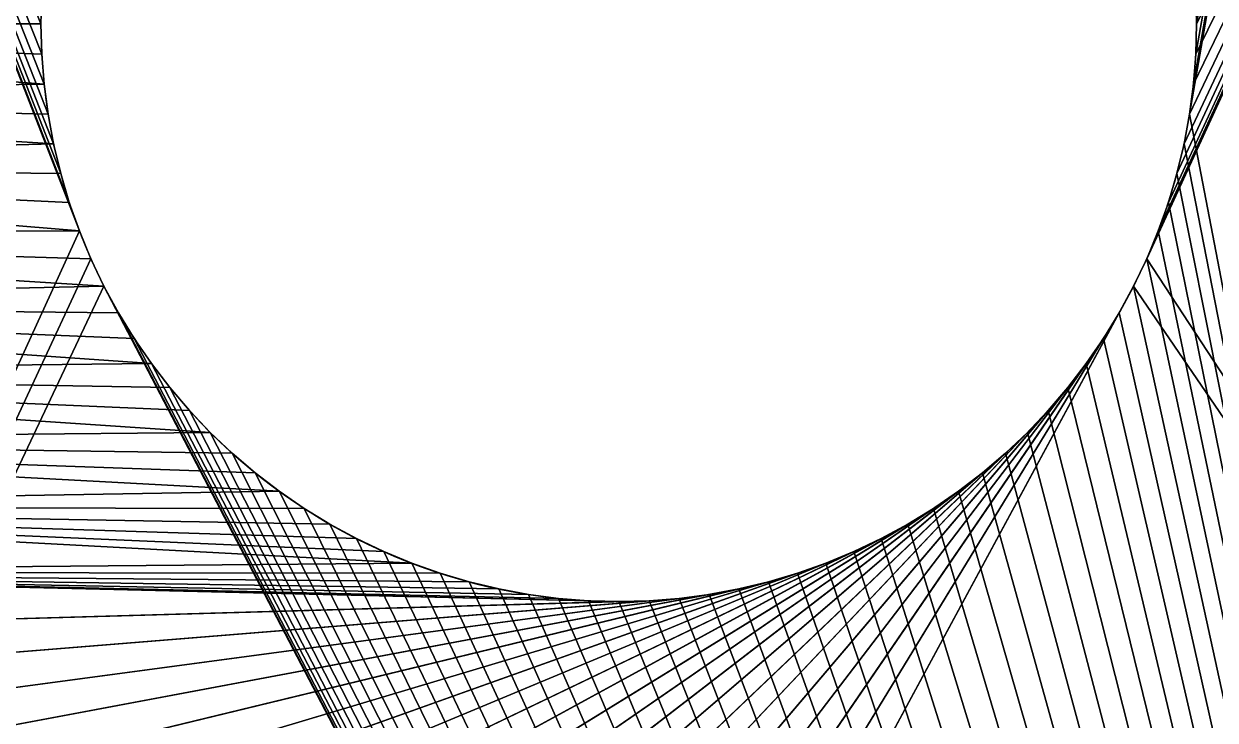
# Model space of a CAD drawing. Header units: millimetres. Extents: x 2995 to 3227, y 1383 to 1648.
# Drawn here: x 3069.023 to 3072.116, y 1612.784 to 1614.592 of the extents above; entities that cross this region are included whole.
import ezdxf

# ---------------------------------------------------------------- set-up
doc = ezdxf.new("R2010")
doc.units = ezdxf.units.MM

# ---------------------------------------------------------------- blocks, each defined once
blk = doc.blocks.new('EjeDireccion_5')
for p, q in [((29.5715, 66.9908, 4), (29.5715, 66.9908, 6)), ((29.6498, 66.9969, 4), (29.6498, 66.9969, 6)), ((29.7283, 66.999, 4), (29.7283, 66.999, 6)), ((29.4164, 66.9662, 4), (29.4164, 66.9662, 6)), ((29.4937, 66.9805, 4), (29.4937, 66.9805, 6)), ((29.2648, 66.9256, 4), (29.2648, 66.9256, 6)), ((29.3401, 66.9479, 4), (29.3401, 66.9479, 6)), ((29.1908, 66.8994, 4), (29.1908, 66.8994, 6)), ((29.1182, 66.8693, 4), (29.1182, 66.8693, 6)), ((29.0473, 66.8355, 4), (29.0473, 66.8355, 6)), ((28.9783, 66.798, 4), (28.9783, 66.798, 6)), ((28.9114, 66.757, 4), (28.9114, 66.757, 6)), ((28.8466, 66.7125, 4), (28.8466, 66.7125, 6)), ((28.7843, 66.6647, 4), (28.7843, 66.6647, 6)), ((28.7246, 66.6137, 4), (28.7246, 66.6137, 6)), ((28.6676, 66.5597, 4), (28.6676, 66.5597, 6)), ((28.6136, 66.5027, 4), (28.6136, 66.5027, 6)), ((28.5626, 66.443, 4), (28.5626, 66.443, 6)), ((28.5148, 66.3807, 4), (28.5148, 66.3807, 6)), ((28.4703, 66.316, 4), (28.4703, 66.316, 6)), ((28.3918, 66.18, 4), (28.3918, 66.18, 6)), ((28.358, 66.1091, 4), (28.358, 66.1091, 6)), ((28.3279, 66.0365, 4), (28.3279, 66.0365, 6)), ((28.3017, 65.9625, 4), (28.3017, 65.9625, 6)), ((28.2794, 65.8872, 4), (28.2794, 65.8872, 6)), ((28.2611, 65.8109, 4), (28.2611, 65.8109, 6)), ((28.2468, 65.7336, 4), (28.2468, 65.7336, 6)), ((28.2365, 65.6558, 4), (28.2365, 65.6558, 6)), ((28.2304, 65.5775, 4), (28.2304, 65.5775, 6)), ((28.2283, 65.499, 4), (28.2283, 65.499, 6)), ((28.2304, 65.4205, 4), (28.2304, 65.4205, 6)), ((28.2365, 65.3422, 4), (28.2365, 65.3422, 6)), ((28.2468, 65.2643, 4), (28.2468, 65.2643, 6)), ((28.2611, 65.1871, 4), (28.2611, 65.1871, 6)), ((28.2794, 65.1108, 4), (28.2794, 65.1108, 6)), ((28.3017, 65.0355, 4), (28.3017, 65.0355, 6)), ((28.3279, 64.9614, 4), (28.3279, 64.9614, 6)), ((28.358, 64.8889, 4), (28.358, 64.8889, 6)), ((28.3918, 64.818, 4), (28.3918, 64.818, 6)), ((28.4293, 64.749, 4), (28.4293, 64.749, 6)), ((28.4703, 64.682, 4), (28.4703, 64.682, 6)), ((28.5148, 64.6173, 4), (28.5148, 64.6173, 6)), ((28.5626, 64.555, 4), (28.5626, 64.555, 6)), ((28.6136, 64.4953, 4), (28.6136, 64.4953, 6)), ((28.6676, 64.4383, 4), (28.6676, 64.4383, 6)), ((28.7246, 64.3843, 4), (28.7246, 64.3843, 6)), ((28.7843, 64.3333, 4), (28.7843, 64.3333, 6)), ((28.8466, 64.2855, 4), (28.8466, 64.2855, 6)), ((28.9114, 64.241, 4), (28.9114, 64.241, 6)), ((28.9783, 64.2, 4), (28.9783, 64.2, 6)), ((29.0473, 64.1625, 4), (29.0473, 64.1625, 6)), ((29.1182, 64.1287, 4), (29.1182, 64.1287, 6)), ((29.1908, 64.0986, 4), (29.1908, 64.0986, 6)), ((29.2648, 64.0724, 4), (29.2648, 64.0724, 6)), ((29.3401, 64.0501, 4), (29.3401, 64.0501, 6)), ((29.4164, 64.0318, 4), (29.4164, 64.0318, 6)), ((29.4937, 64.0175, 4), (29.4937, 64.0175, 6)), ((29.5715, 64.0072, 4), (29.5715, 64.0072, 6)), ((29.6498, 64.001, 4), (29.6498, 64.001, 6)), ((29.7283, 63.999, 4), (29.7283, 63.999, 6))]:
    blk.add_line(p, q)
at = {"color": 250, "true_color": 0x1e1e1e}
blk.add_line((28.4293, 66.249, 4), (28.4293, 66.249, 6), dxfattribs=at)
for centre in [(29.7283, 65.499, 4), (29.7283, 65.499, 6)]:
    blk.add_circle(centre, 1.5, dxfattribs=at)
for centre, end in [((29.7283, 65.4987), 360), ((29.7283, 65.4987, 4), 0)]:
    blk.add_arc(centre, 3.5, 180, end, dxfattribs=at)
mesh = blk.add_polyface(dxfattribs=at)
corners = [(20.2283, 68.761, 6), (20.2283, 59.9987, 6), (29.0473, 64.1625, 6), (29.1182, 64.1287, 6), (29.1908, 64.0986, 6), (39.7283, 59.9987, 6), (29.2648, 64.0724, 6), (29.3401, 64.0501, 6), (29.4164, 64.0318, 6), (29.4937, 64.0175, 6), (29.5715, 64.0072, 6), (29.6498, 64.001, 6), (29.7283, 63.999, 6), (29.8068, 64.001, 6), (29.8851, 64.0072, 6), (29.963, 64.0175, 6), (30.0402, 64.0318, 6), (30.1165, 64.0501, 6), (30.1918, 64.0724, 6), (30.2659, 64.0986, 6), (30.3384, 64.1287, 6), (30.4093, 64.1625, 6), (30.4783, 64.2, 6), (30.5453, 64.241, 6), (30.61, 64.2855, 6), (30.6723, 64.3333, 6), (30.732, 64.3843, 6), (30.789, 64.4383, 6), (30.843, 64.4953, 6), (30.894, 64.555, 6), (18.7283, 57.9987, 6), (23.0423, 55.9909, 6), (51.402, 57.9987, 6), (23.3555, 55.9663, 6), (23.6669, 55.9252, 6), (23.9758, 55.868, 6), (24.2812, 55.7947, 6), (24.5824, 55.7055, 6), (24.8785, 55.6006, 6), (25.1687, 55.4804, 6), (43.9247, 55.6006, 6), (28.7201, 50.3131, 6), (28.7283, 49.9991, 6)]
mesh.append_faces([[corners[k] for k in face] for face in [(2, 1, 3), (3, 1, 4), (4, 5, 6), (6, 5, 7), (7, 5, 8), (8, 5, 9), (9, 5, 10), (10, 5, 11), (11, 5, 12), (12, 5, 13), (13, 5, 14), (14, 5, 15), (15, 5, 16), (16, 5, 17), (17, 5, 18), (18, 5, 19), (19, 5, 20), (20, 5, 21), (21, 5, 22), (22, 5, 23), (23, 5, 24), (24, 5, 25), (25, 5, 26), (26, 5, 27), (27, 5, 28), (28, 5, 29), (30, 31, 32)]], dxfattribs={"vtx0": -1, "vtx1": -1, "color": 250})
mesh.append_faces([[corners[k] for k in face] for face in [(0, 1, 2)]], dxfattribs={"vtx0": -1, "vtx1": -1, "vtx2": -1, "color": 250})
mesh.append_faces([[corners[k] for k in face] for face in [(4, 1, 5), (32, 31, 33), (32, 33, 34), (32, 34, 35), (32, 35, 36), (32, 36, 37), (32, 37, 38), (32, 38, 39), (40, 41, 42)]], dxfattribs={"vtx0": -1, "vtx2": -1, "color": 250})
mesh = blk.add_polyface(dxfattribs=at)
corners = [(51.402, 57.9987), (18.7283, 55.9942), (18.7283, 57.9987), (23.0423, 55.9909), (23.3555, 55.9663), (23.6669, 55.9252), (23.9758, 55.868), (24.2812, 55.7947), (24.5824, 55.7055), (19.8981, 60.0355), (19.8981, 68.7242), (19.9231, 60.0301), (19.9231, 68.7296), (19.9482, 60.0251), (19.9482, 68.7346), (19.9734, 60.0206), (19.9734, 68.7392), (19.9987, 60.0164), (20.0241, 68.747), (20.0241, 60.0127), (20.0495, 60.0094), (20.0495, 68.7503), (20.0749, 60.0066), (20.0749, 68.7531), (20.1004, 60.0042), (20.1004, 68.7555), (20.1259, 60.0022), (20.1259, 68.7575), (20.1515, 60.0007), (20.1515, 68.759), (20.1771, 59.9996), (20.2027, 68.7608), (20.2027, 59.999), (20.2283, 59.9987), (26.3996, 64.4172), (26.4608, 64.2445), (26.5309, 64.0752), (26.6098, 63.9098), (26.6972, 63.7487), (26.793, 63.5925), (26.8967, 63.4415), (27.0083, 63.2961), (27.1273, 63.1568), (27.2534, 63.0239), (27.3864, 62.8977), (27.5257, 62.7787), (27.6711, 62.6672), (27.8221, 62.5634), (27.9783, 62.4677), (28.1393, 62.3802), (28.3047, 62.3013), (28.474, 62.2312), (28.6467, 62.17), (28.8224, 62.118), (29.0006, 62.0752), (39.7283, 59.9987), (29.1808, 62.0418), (29.3625, 62.0179), (29.5451, 62.0035), (29.7283, 61.9987), (29.9115, 62.0035), (30.0942, 62.0179), (30.2758, 62.0418), (30.456, 62.0752), (30.6342, 62.118)]
mesh.append_faces([[corners[k] for k in face] for face in [(0, 1, 2)]], dxfattribs={"vtx0": -1, "color": 250})
mesh.append_faces([[corners[k] for k in face] for face in [(1, 0, 3), (3, 0, 4), (4, 0, 5), (5, 0, 6), (6, 0, 7), (7, 0, 8), (9, 10, 11), (11, 12, 13), (13, 14, 15), (15, 16, 17), (17, 18, 19), (19, 18, 20), (20, 21, 22), (22, 23, 24), (24, 25, 26), (26, 27, 28), (28, 29, 30), (30, 31, 32), (32, 31, 33), (33, 54, 55)]], dxfattribs={"vtx0": -1, "vtx1": -1, "color": 250})
mesh.append_faces([[corners[k] for k in face] for face in [(33, 34, 35), (33, 35, 36), (33, 36, 37), (33, 37, 38), (33, 38, 39), (33, 39, 40), (33, 40, 41), (33, 41, 42), (33, 42, 43), (33, 43, 44), (33, 44, 45), (33, 45, 46), (33, 46, 47), (33, 47, 48), (33, 48, 49), (33, 49, 50), (33, 50, 51), (33, 51, 52), (33, 52, 53), (33, 53, 54), (55, 54, 56), (55, 56, 57), (55, 57, 58), (55, 58, 59), (55, 59, 60), (55, 60, 61), (55, 61, 62), (55, 62, 63), (55, 63, 64)]], dxfattribs={"vtx0": -1, "vtx2": -1, "color": 250})
mesh = blk.add_polyface(dxfattribs=at)
corners = [(19.799, 60.0615), (19.7745, 68.6907), (19.799, 68.6982), (19.8236, 60.0544), (19.8236, 68.7054), (19.8483, 68.7121), (19.8483, 60.0477), (19.8732, 60.0414), (19.8732, 68.7183), (19.8981, 60.0355), (19.8981, 68.7242), (19.9231, 60.0301), (19.9231, 68.7296), (19.9482, 60.0251), (19.9482, 68.7346), (19.9734, 60.0206), (19.9734, 68.7392), (19.9987, 60.0164), (19.9987, 68.7433), (20.0241, 68.747), (20.0495, 60.0094), (20.0495, 68.7503), (20.0749, 60.0066), (20.0749, 68.7531), (20.1004, 60.0042), (20.1004, 68.7555), (20.1259, 60.0022), (20.1259, 68.7575), (20.1515, 60.0007), (20.1515, 68.759), (20.1771, 59.9996), (20.1771, 68.7601), (20.2027, 68.7608), (20.2283, 59.9987), (20.2283, 68.761), (26.2283, 68.761), (26.2283, 65.4987), (26.2331, 65.3156), (26.2475, 65.1329), (26.2714, 64.9512), (26.3048, 64.7711), (26.3476, 64.5929), (26.3996, 64.4172), (39.7283, 59.9987), (33.057, 64.4172), (33.109, 64.5929), (33.1518, 64.7711), (33.1852, 64.9512), (33.2091, 65.1329), (33.2235, 65.3156), (33.2283, 65.4987), (33.2283, 68.761), (39.7283, 68.761), (51.402, 59.9987), (40.2194, 68.7545), (40.7102, 68.7353), (41.2003, 68.7031), (41.6895, 68.6582), (42.1772, 68.6005), (42.6633, 68.53), (43.1474, 68.4468), (43.6291, 68.351), (44.1082, 68.2426), (44.5842, 68.1217), (45.057, 67.9884), (45.526, 67.8427)]
mesh.append_faces([[corners[k] for k in face] for face in [(0, 2, 3), (3, 5, 6), (6, 5, 7), (7, 8, 9)]], dxfattribs={"vtx0": -1, "vtx1": -1, "color": 250})
mesh.append_faces([[corners[k] for k in face] for face in [(0, 1, 2), (3, 2, 4), (3, 4, 5), (7, 5, 8), (9, 8, 10), (11, 10, 12), (13, 12, 14), (15, 14, 16), (17, 16, 18), (17, 18, 19), (20, 19, 21), (22, 21, 23), (24, 23, 25), (26, 25, 27), (28, 27, 29), (30, 29, 31), (30, 31, 32), (33, 32, 34), (33, 34, 35), (33, 35, 36), (33, 36, 37), (33, 37, 38), (33, 38, 39), (33, 39, 40), (33, 40, 41), (33, 41, 42), (43, 44, 45), (43, 45, 46), (43, 46, 47), (43, 47, 48), (43, 48, 49), (43, 49, 50), (43, 50, 51), (43, 51, 52), (53, 52, 54), (53, 54, 55), (53, 55, 56), (53, 56, 57), (53, 57, 58), (53, 58, 59), (53, 59, 60), (53, 60, 61), (53, 61, 62), (53, 62, 63), (53, 63, 64), (53, 64, 65)]], dxfattribs={"vtx0": -1, "vtx2": -1, "color": 250})
mesh = blk.add_polyface(dxfattribs=at)
corners = [(20.1259, 68.7575, 6), (20.1515, 60.0007, 6), (20.1515, 68.759, 6), (20.1771, 59.9996, 6), (20.1771, 68.7601, 6), (20.2027, 59.999, 6), (20.2027, 68.7608, 6), (20.2283, 59.9987, 6), (20.2283, 68.761, 6), (28.7246, 64.3843, 6), (28.6676, 64.4383, 6), (28.6136, 64.4953, 6), (28.5626, 64.555, 6), (28.5148, 64.6173, 6), (28.4703, 64.682, 6), (28.4293, 64.749, 6), (28.3918, 64.818, 6), (28.358, 64.8889, 6), (28.3279, 64.9614, 6), (28.3017, 65.0355, 6), (28.2794, 65.1108, 6), (28.2611, 65.1871, 6), (28.2468, 65.2643, 6), (28.2365, 65.3422, 6), (28.2304, 65.4205, 6), (28.2283, 65.499, 6), (28.7246, 66.6137, 6), (28.6676, 66.5597, 6), (28.6136, 66.5027, 6), (28.5626, 66.443, 6), (28.5148, 66.3807, 6), (28.4703, 66.316, 6), (28.4293, 66.249, 6), (28.3918, 66.18, 6), (28.358, 66.1091, 6), (28.3279, 66.0365, 6), (28.3017, 65.9625, 6), (28.2794, 65.8872, 6), (28.2611, 65.8109, 6), (28.2468, 65.7336, 6), (28.2365, 65.6558, 6), (28.2304, 65.5775, 6)]
mesh.append_faces([[corners[k] for k in face] for face in [(0, 1, 2), (2, 3, 4), (4, 5, 6), (6, 7, 8), (26, 8, 27), (27, 8, 28), (28, 8, 29), (29, 8, 30), (30, 8, 31), (31, 8, 32), (32, 8, 33), (33, 8, 34), (34, 8, 35), (35, 8, 36), (36, 8, 37), (37, 8, 38), (38, 8, 39), (39, 8, 40), (40, 8, 41), (41, 8, 25)]], dxfattribs={"vtx0": -1, "vtx1": -1, "color": 250})
mesh.append_faces([[corners[k] for k in face] for face in [(8, 9, 10), (8, 10, 11), (8, 11, 12), (8, 12, 13), (8, 13, 14), (8, 14, 15), (8, 15, 16), (8, 16, 17), (8, 17, 18), (8, 18, 19), (8, 19, 20), (8, 20, 21), (8, 21, 22), (8, 22, 23), (8, 23, 24), (8, 24, 25)]], dxfattribs={"vtx0": -1, "vtx2": -1, "color": 250})
mesh = blk.add_polyface(dxfattribs=at)
corners = [(20.2283, 68.761, 6), (29.0473, 64.1625, 6), (28.9783, 64.2, 6), (28.9114, 64.241, 6), (28.8466, 64.2855, 6), (28.7843, 64.3333, 6), (28.7246, 64.3843, 6), (29.4937, 66.9805, 6), (39.7283, 68.761, 6), (29.4164, 66.9662, 6), (29.3401, 66.9479, 6), (29.2648, 66.9256, 6), (29.1908, 66.8994, 6), (29.1182, 66.8693, 6), (29.0473, 66.8355, 6), (28.9783, 66.798, 6), (28.9114, 66.757, 6), (28.8466, 66.7125, 6), (28.7843, 66.6647, 6), (28.7246, 66.6137, 6), (29.5715, 66.9908, 6), (29.6498, 66.9969, 6), (29.7283, 66.999, 6), (29.8068, 66.9969, 6), (29.8851, 66.9908, 6), (29.963, 66.9805, 6), (30.0402, 66.9662, 6), (30.1165, 66.9479, 6), (30.1918, 66.9256, 6), (30.2659, 66.8994, 6), (30.3384, 66.8693, 6), (30.4093, 66.8355, 6), (30.4783, 66.798, 6), (30.5453, 66.757, 6), (30.61, 66.7125, 6), (30.6723, 66.6647, 6), (30.732, 66.6137, 6), (30.789, 66.5597, 6), (30.843, 66.5027, 6), (30.894, 66.443, 6)]
mesh.append_faces([[corners[k] for k in face] for face in [(0, 7, 8), (7, 0, 9), (9, 0, 10), (10, 0, 11), (11, 0, 12), (12, 0, 13), (13, 0, 14), (14, 0, 15), (15, 0, 16), (16, 0, 17), (17, 0, 18), (18, 0, 19)]], dxfattribs={"vtx0": -1, "vtx1": -1, "color": 250})
mesh.append_faces([[corners[k] for k in face] for face in [(0, 1, 2), (0, 2, 3), (0, 3, 4), (0, 4, 5), (0, 5, 6), (8, 7, 20), (8, 20, 21), (8, 21, 22), (8, 22, 23), (8, 23, 24), (8, 24, 25), (8, 25, 26), (8, 26, 27), (8, 27, 28), (8, 28, 29), (8, 29, 30), (8, 30, 31), (8, 31, 32), (8, 32, 33), (8, 33, 34), (8, 34, 35), (8, 35, 36), (8, 36, 37), (8, 37, 38), (8, 38, 39)]], dxfattribs={"vtx0": -1, "vtx2": -1, "color": 250})
mesh = blk.add_polyface(dxfattribs=at)
corners = [(24.5824, 55.7055), (51.402, 57.9987), (24.8785, 55.6006), (25.1687, 55.4804), (25.4523, 55.3452), (25.7283, 55.1953), (25.9961, 55.0311), (26.255, 54.8532), (26.5042, 54.662), (26.7431, 54.458), (26.9709, 54.2418), (27.1872, 54.0139), (27.3912, 53.775), (27.5824, 53.5258), (27.7603, 53.267), (27.9245, 52.9991), (28.0743, 52.7231), (28.2096, 52.4395), (28.3298, 52.1493), (28.4346, 51.8532), (28.5239, 51.552), (28.5972, 51.2466), (28.6544, 50.9377), (44.2208, 55.7055), (28.7201, 50.3131), (43.9247, 55.6006), (28.7283, 49.9991), (43.6345, 55.4804), (43.3509, 55.3452), (43.0749, 55.1953), (44.522, 55.7947), (44.8274, 55.868), (45.1363, 55.9252), (45.4477, 55.9663), (45.7609, 55.9909), (39.7283, 59.9987), (30.6342, 62.118), (30.8099, 62.17), (30.9826, 62.2312), (31.1519, 62.3013), (31.3173, 62.3802), (31.4783, 62.4677), (31.6345, 62.5634), (31.7856, 62.6672), (31.9309, 62.7787), (32.0703, 62.8977), (32.2032, 63.0239), (32.3293, 63.1568), (32.4483, 63.2961), (32.5599, 63.4415), (32.6637, 63.5925), (32.7594, 63.7487), (32.8468, 63.9098), (32.9257, 64.0752), (32.9958, 64.2445), (33.057, 64.4172), (39.7283, 68.761), (51.402, 59.9987)]
mesh.append_faces([[corners[k] for k in face] for face in [(0, 1, 2), (2, 1, 3), (3, 1, 4), (4, 1, 5), (5, 1, 6), (6, 1, 7), (7, 1, 8), (8, 1, 9), (9, 1, 10), (10, 1, 11), (11, 1, 12), (12, 1, 13), (13, 1, 14), (14, 1, 15), (15, 1, 16), (16, 1, 17), (17, 1, 18), (18, 1, 19), (19, 1, 20), (20, 1, 21), (23, 1, 30), (30, 1, 31), (31, 1, 32), (32, 1, 33), (33, 1, 34), (35, 56, 57)]], dxfattribs={"vtx0": -1, "vtx1": -1, "color": 250})
mesh.append_faces([[corners[k] for k in face] for face in [(22, 1, 23)]], dxfattribs={"vtx0": -1, "vtx1": -1, "vtx2": -1, "color": 250})
mesh.append_faces([[corners[k] for k in face] for face in [(24, 23, 25), (26, 25, 27), (26, 27, 28), (26, 28, 29), (35, 36, 37), (35, 37, 38), (35, 38, 39), (35, 39, 40), (35, 40, 41), (35, 41, 42), (35, 42, 43), (35, 43, 44), (35, 44, 45), (35, 45, 46), (35, 46, 47), (35, 47, 48), (35, 48, 49), (35, 49, 50), (35, 50, 51), (35, 51, 52), (35, 52, 53), (35, 53, 54), (35, 54, 55)]], dxfattribs={"vtx0": -1, "vtx2": -1, "color": 250})
mesh = blk.add_polyface(dxfattribs=at)
corners = [(30.894, 64.555, 6), (39.7283, 59.9987, 6), (30.9418, 64.6173, 6), (30.9863, 64.682, 6), (31.0273, 64.749, 6), (31.0648, 64.818, 6), (31.0986, 64.8889, 6), (31.1287, 64.9614, 6), (31.1549, 65.0355, 6), (31.1772, 65.1108, 6), (31.1955, 65.1871, 6), (31.2098, 65.2643, 6), (31.2201, 65.3422, 6), (31.2263, 65.4205, 6), (31.2283, 65.499, 6), (39.7283, 68.761, 6), (30.894, 66.443, 6), (30.9418, 66.3807, 6), (30.9863, 66.316, 6), (31.0273, 66.249, 6), (31.0648, 66.18, 6), (31.0986, 66.1091, 6), (31.1287, 66.0365, 6), (31.1549, 65.9625, 6), (31.1772, 65.8872, 6), (31.1955, 65.8109, 6), (31.2098, 65.7336, 6), (31.2201, 65.6558, 6), (31.2263, 65.5775, 6), (51.402, 57.9987, 6), (25.1687, 55.4804, 6), (25.4523, 55.3452, 6), (25.7283, 55.1953, 6), (25.9961, 55.0311, 6), (26.255, 54.8532, 6), (26.5042, 54.662, 6), (26.7431, 54.458, 6), (26.9709, 54.2418, 6), (27.1872, 54.0139, 6), (27.3912, 53.775, 6)]
mesh.append_faces([[corners[k] for k in face] for face in [(0, 1, 2), (2, 1, 3), (3, 1, 4), (4, 1, 5), (5, 1, 6), (6, 1, 7), (7, 1, 8), (8, 1, 9), (9, 1, 10), (10, 1, 11), (11, 1, 12), (12, 1, 13), (13, 1, 14)]], dxfattribs={"vtx0": -1, "vtx1": -1, "color": 250})
mesh.append_faces([[corners[k] for k in face] for face in [(15, 14, 1)]], dxfattribs={"vtx0": -1, "vtx1": -1, "vtx2": -1, "color": 250})
mesh.append_faces([[corners[k] for k in face] for face in [(15, 16, 17), (15, 17, 18), (15, 18, 19), (15, 19, 20), (15, 20, 21), (15, 21, 22), (15, 22, 23), (15, 23, 24), (15, 24, 25), (15, 25, 26), (15, 26, 27), (15, 27, 28), (15, 28, 14), (29, 30, 31), (29, 31, 32), (29, 32, 33), (29, 33, 34), (29, 34, 35), (29, 35, 36), (29, 36, 37), (29, 37, 38), (29, 38, 39)]], dxfattribs={"vtx0": -1, "vtx2": -1, "color": 250})
mesh = blk.add_polyface(dxfattribs=at)
corners = [(26.2283, 68.761, 4), (26.2331, 65.3156, 4), (26.2283, 65.4987, 4), (29.0473, 66.8355, 4), (29.1182, 66.8693, 4), (33.2283, 68.761, 4), (28.9783, 66.798, 4), (26.2475, 65.1329, 4), (28.9114, 66.757, 4), (26.2714, 64.9512, 4), (28.8466, 66.7125, 4), (26.3048, 64.7711, 4), (28.7843, 66.6647, 4), (26.3476, 64.5929, 4), (28.7246, 66.6137, 4), (26.3996, 64.4172, 4), (28.6676, 66.5597, 4), (26.4608, 64.2445, 4), (28.6136, 66.5027, 4), (26.5309, 64.0752, 4), (28.5626, 66.443, 4), (26.6098, 63.9098, 4), (28.5148, 66.3807, 4), (26.6972, 63.7487, 4), (28.4703, 66.316, 4), (26.793, 63.5925, 4), (28.4293, 66.249, 4), (26.8967, 63.4415, 4), (28.3918, 66.18, 4), (27.0083, 63.2961, 4), (28.358, 66.1091, 4), (27.1273, 63.1568, 4), (28.3279, 66.0365, 4), (27.2534, 63.0239, 4), (28.3017, 65.9625, 4), (27.3864, 62.8977, 4), (28.2794, 65.8872, 4), (27.5257, 62.7787, 4), (28.2611, 65.8109, 4), (27.6711, 62.6672, 4), (28.2468, 65.7336, 4), (27.8221, 62.5634, 4), (28.2365, 65.6558, 4), (27.9783, 62.4677, 4), (28.2304, 65.5775, 4), (28.1393, 62.3802, 4), (28.2283, 65.499, 4), (29.1908, 66.8994, 4), (29.2648, 66.9256, 4), (29.3401, 66.9479, 4), (29.4164, 66.9662, 4), (29.4937, 66.9805, 4), (29.5715, 66.9908, 4), (29.6498, 66.9969, 4), (29.7283, 66.999, 4), (29.8068, 66.9969, 4), (29.8851, 66.9908, 4), (29.963, 66.9805, 4), (30.0402, 66.9662, 4), (30.1165, 66.9479, 4), (30.1918, 66.9256, 4), (30.2659, 66.8994, 4), (30.3384, 66.8693, 4), (30.4093, 66.8355, 4), (30.4783, 66.798, 4), (30.5453, 66.757, 4), (30.61, 66.7125, 4), (30.6723, 66.6647, 4), (30.732, 66.6137, 4), (30.789, 66.5597, 4), (30.843, 66.5027, 4), (30.894, 66.443, 4), (30.9418, 66.3807, 4), (30.9863, 66.316, 4), (31.0273, 66.249, 4), (31.0648, 66.18, 4), (31.0986, 66.1091, 4), (31.1287, 66.0365, 4), (31.1549, 65.9625, 4), (31.1772, 65.8872, 4), (31.1955, 65.8109, 4), (31.2098, 65.7336, 4), (31.2201, 65.6558, 4), (31.2263, 65.5775, 4), (31.2283, 65.499, 4), (31.3173, 62.3802, 4), (31.4783, 62.4677, 4), (31.6345, 62.5634, 4), (31.7856, 62.6672, 4), (31.9309, 62.7787, 4), (32.0703, 62.8977, 4), (32.2032, 63.0239, 4), (32.3293, 63.1568, 4), (32.4483, 63.2961, 4), (32.5599, 63.4415, 4), (32.6637, 63.5925, 4), (32.7594, 63.7487, 4), (32.8468, 63.9098, 4), (32.9257, 64.0752, 4), (32.9958, 64.2445, 4), (33.057, 64.4172, 4), (33.109, 64.5929, 4), (33.1518, 64.7711, 4), (33.1852, 64.9512, 4), (33.2091, 65.1329, 4), (33.2235, 65.3156, 4), (33.2283, 65.4987, 4), (28.3047, 62.3013, 4), (28.2304, 65.4205, 4), (28.2365, 65.3422, 4), (28.2468, 65.2643, 4), (28.2611, 65.1871, 4), (28.2794, 65.1108, 4), (28.3017, 65.0355, 4), (28.3279, 64.9614, 4), (28.474, 62.2312, 4), (28.358, 64.8889, 4), (28.3918, 64.818, 4), (28.4293, 64.749, 4), (28.4703, 64.682, 4), (28.5148, 64.6173, 4), (28.6467, 62.17, 4), (28.5626, 64.555, 4), (28.6136, 64.4953, 4), (28.6676, 64.4383, 4), (28.8224, 62.118, 4), (28.7246, 64.3843, 4), (28.7843, 64.3333, 4), (28.8466, 64.2855, 4), (29.0006, 62.0752, 4), (28.9114, 64.241, 4), (28.9783, 64.2, 4), (29.0473, 64.1625, 4), (29.1808, 62.0418, 4), (29.1182, 64.1287, 4), (29.1908, 64.0986, 4), (29.3625, 62.0179, 4), (29.2648, 64.0724, 4), (29.3401, 64.0501, 4), (29.4164, 64.0318, 4), (29.5451, 62.0035, 4), (29.4937, 64.0175, 4), (29.5715, 64.0072, 4), (29.7283, 61.9987, 4), (29.6498, 64.001, 4), (29.7283, 63.999, 4), (29.8068, 64.001, 4), (29.9115, 62.0035, 4), (29.8851, 64.0072, 4), (29.963, 64.0175, 4), (30.0942, 62.0179, 4), (30.0402, 64.0318, 4), (30.1165, 64.0501, 4), (30.2758, 62.0418, 4), (30.1918, 64.0724, 4), (30.2659, 64.0986, 4), (30.3384, 64.1287, 4), (30.456, 62.0752, 4), (30.4093, 64.1625, 4), (30.4783, 64.2, 4), (30.6342, 62.118, 4), (30.5453, 64.241, 4), (30.61, 64.2855, 4), (30.6723, 64.3333, 4), (30.8099, 62.17, 4), (30.732, 64.3843, 4), (30.789, 64.4383, 4), (30.843, 64.4953, 4), (30.9826, 62.2312, 4), (30.894, 64.555, 4), (30.9418, 64.6173, 4), (30.9863, 64.682, 4), (31.1519, 62.3013, 4), (31.0273, 64.749, 4), (31.0648, 64.818, 4), (31.0986, 64.8889, 4), (31.1287, 64.9614, 4), (31.1549, 65.0355, 4), (31.1772, 65.1108, 4), (31.1955, 65.1871, 4), (31.2098, 65.2643, 4), (31.2201, 65.3422, 4), (31.2263, 65.4205, 4)]
mesh.append_faces([[corners[k] for k in face] for face in [(0, 1, 2), (105, 5, 106)]], dxfattribs={"vtx0": -1, "color": 250})
mesh.append_faces([[corners[k] for k in face] for face in [(3, 0, 4), (1, 6, 7), (7, 8, 9), (9, 10, 11), (11, 12, 13), (13, 14, 15), (15, 16, 17), (17, 18, 19), (19, 20, 21), (21, 22, 23), (23, 24, 25), (25, 26, 27), (27, 28, 29), (29, 30, 31), (31, 32, 33), (33, 34, 35), (35, 36, 37), (37, 38, 39), (39, 40, 41), (41, 42, 43), (43, 44, 45), (4, 5, 47), (47, 5, 48), (48, 5, 49), (49, 5, 50), (50, 5, 51), (51, 5, 52), (52, 5, 53), (53, 5, 54), (54, 5, 55), (55, 5, 56), (56, 5, 57), (57, 5, 58), (58, 5, 59), (59, 5, 60), (60, 5, 61), (61, 5, 62), (62, 5, 63), (63, 5, 64), (64, 5, 65), (65, 5, 66), (66, 5, 67), (67, 5, 68), (68, 5, 69), (69, 5, 70), (70, 5, 71), (71, 5, 72), (72, 5, 73), (73, 5, 74), (74, 5, 75), (75, 5, 76), (76, 5, 77), (77, 5, 78), (78, 5, 79), (79, 5, 80), (80, 5, 81), (81, 5, 82), (82, 5, 83), (83, 5, 84), (85, 5, 86), (86, 5, 87), (87, 5, 88), (88, 5, 89), (89, 5, 90), (90, 5, 91), (91, 5, 92), (92, 5, 93), (93, 5, 94), (94, 5, 95), (95, 5, 96), (96, 5, 97), (97, 5, 98), (98, 5, 99), (99, 5, 100), (100, 5, 101), (101, 5, 102), (102, 5, 103), (103, 5, 104), (104, 5, 105), (107, 114, 115), (115, 120, 121), (121, 124, 125), (125, 128, 129), (129, 132, 133), (133, 135, 136), (136, 139, 140), (140, 142, 143), (143, 146, 147), (147, 149, 150), (150, 152, 153), (153, 156, 157), (157, 159, 160), (160, 163, 164), (164, 167, 168), (168, 171, 172), (172, 177, 85)]], dxfattribs={"vtx0": -1, "vtx1": -1, "color": 250})
mesh.append_faces([[corners[k] for k in face] for face in [(1, 0, 3), (84, 5, 85)]], dxfattribs={"vtx0": -1, "vtx1": -1, "vtx2": -1, "color": 250})
mesh.append_faces([[corners[k] for k in face] for face in [(4, 0, 5), (1, 3, 6), (7, 6, 8), (9, 8, 10), (11, 10, 12), (13, 12, 14), (15, 14, 16), (17, 16, 18), (19, 18, 20), (21, 20, 22), (23, 22, 24), (25, 24, 26), (27, 26, 28), (29, 28, 30), (31, 30, 32), (33, 32, 34), (35, 34, 36), (37, 36, 38), (39, 38, 40), (41, 40, 42), (43, 42, 44), (45, 44, 46), (46, 107, 45), (107, 46, 108), (107, 108, 109), (107, 109, 110), (107, 110, 111), (107, 111, 112), (107, 112, 113), (107, 113, 114), (115, 114, 116), (115, 116, 117), (115, 117, 118), (115, 118, 119), (115, 119, 120), (121, 120, 122), (121, 122, 123), (121, 123, 124), (125, 124, 126), (125, 126, 127), (125, 127, 128), (129, 128, 130), (129, 130, 131), (129, 131, 132), (133, 132, 134), (133, 134, 135), (136, 135, 137), (136, 137, 138), (136, 138, 139), (140, 139, 141), (140, 141, 142), (143, 142, 144), (143, 144, 145), (143, 145, 146), (147, 146, 148), (147, 148, 149), (150, 149, 151), (150, 151, 152), (153, 152, 154), (153, 154, 155), (153, 155, 156), (157, 156, 158), (157, 158, 159), (160, 159, 161), (160, 161, 162), (160, 162, 163), (164, 163, 165), (164, 165, 166), (164, 166, 167), (168, 167, 169), (168, 169, 170), (168, 170, 171), (172, 171, 173), (172, 173, 174), (172, 174, 175), (172, 175, 176), (172, 176, 177), (85, 177, 178), (85, 178, 179), (85, 179, 180), (85, 180, 181), (85, 181, 182), (85, 182, 84)]], dxfattribs={"vtx0": -1, "vtx2": -1, "color": 250})
mesh = blk.add_polyface(dxfattribs=at)
corners = [(29.5715, 66.9908, 4), (29.4937, 66.9805, 6), (29.4937, 66.9805, 4), (29.5715, 66.9908, 6)]
mesh.append_faces([[corners[k] for k in face] for face in [(0, 1, 2), (1, 0, 3)]], dxfattribs={"vtx0": -1, "color": 250})
mesh = blk.add_polyface(dxfattribs=at)
corners = [(29.6498, 66.9969, 6), (29.5715, 66.9908, 4), (29.6498, 66.9969, 4), (29.5715, 66.9908, 6)]
mesh.append_faces([[corners[k] for k in face] for face in [(0, 1, 2), (1, 0, 3)]], dxfattribs={"vtx0": -1, "color": 250})
mesh = blk.add_polyface(dxfattribs=at)
corners = [(29.7283, 66.999, 4), (29.6498, 66.9969, 6), (29.6498, 66.9969, 4), (29.7283, 66.999, 6)]
mesh.append_faces([[corners[k] for k in face] for face in [(0, 1, 2), (1, 0, 3)]], dxfattribs={"vtx0": -1, "color": 250})
mesh = blk.add_polyface(dxfattribs=at)
corners = [(29.8068, 66.9969, 4), (29.7283, 66.999, 6), (29.7283, 66.999, 4), (29.8068, 66.9969, 6)]
mesh.append_faces([[corners[k] for k in face] for face in [(0, 1, 2), (1, 0, 3)]], dxfattribs={"vtx0": -1, "color": 250})
mesh = blk.add_polyface(dxfattribs=at)
corners = [(29.4164, 66.9662, 6), (29.3401, 66.9479, 4), (29.4164, 66.9662, 4), (29.3401, 66.9479, 6)]
mesh.append_faces([[corners[k] for k in face] for face in [(0, 1, 2), (1, 0, 3)]], dxfattribs={"vtx0": -1, "color": 250})
mesh = blk.add_polyface(dxfattribs=at)
corners = [(29.4937, 66.9805, 4), (29.4164, 66.9662, 6), (29.4164, 66.9662, 4), (29.4937, 66.9805, 6)]
mesh.append_faces([[corners[k] for k in face] for face in [(0, 1, 2), (1, 0, 3)]], dxfattribs={"vtx0": -1, "color": 250})
mesh = blk.add_polyface(dxfattribs=at)
corners = [(29.2648, 66.9256, 6), (29.1908, 66.8994, 4), (29.2648, 66.9256, 4), (29.1908, 66.8994, 6)]
mesh.append_faces([[corners[k] for k in face] for face in [(0, 1, 2), (1, 0, 3)]], dxfattribs={"vtx0": -1, "color": 250})
mesh = blk.add_polyface(dxfattribs=at)
corners = [(29.3401, 66.9479, 6), (29.2648, 66.9256, 4), (29.3401, 66.9479, 4), (29.2648, 66.9256, 6)]
mesh.append_faces([[corners[k] for k in face] for face in [(0, 1, 2), (1, 0, 3)]], dxfattribs={"vtx0": -1, "color": 250})
mesh = blk.add_polyface(dxfattribs=at)
corners = [(29.1908, 66.8994, 4), (29.1182, 66.8693, 6), (29.1182, 66.8693, 4), (29.1908, 66.8994, 6)]
mesh.append_faces([[corners[k] for k in face] for face in [(0, 1, 2), (1, 0, 3)]], dxfattribs={"vtx0": -1, "color": 250})
mesh = blk.add_polyface(dxfattribs=at)
corners = [(29.1182, 66.8693, 6), (29.0473, 66.8355, 4), (29.1182, 66.8693, 4), (29.0473, 66.8355, 6)]
mesh.append_faces([[corners[k] for k in face] for face in [(0, 1, 2), (1, 0, 3)]], dxfattribs={"vtx0": -1, "color": 250})
mesh = blk.add_polyface(dxfattribs=at)
corners = [(29.0473, 66.8355, 6), (28.9783, 66.798, 4), (29.0473, 66.8355, 4), (28.9783, 66.798, 6)]
mesh.append_faces([[corners[k] for k in face] for face in [(0, 1, 2), (1, 0, 3)]], dxfattribs={"vtx0": -1, "color": 250})
mesh = blk.add_polyface(dxfattribs=at)
corners = [(28.9783, 66.798, 6), (28.9114, 66.757, 4), (28.9783, 66.798, 4), (28.9114, 66.757, 6)]
mesh.append_faces([[corners[k] for k in face] for face in [(0, 1, 2), (1, 0, 3)]], dxfattribs={"vtx0": -1, "color": 250})
mesh = blk.add_polyface(dxfattribs=at)
corners = [(28.9114, 66.757, 4), (28.8466, 66.7125, 6), (28.8466, 66.7125, 4), (28.9114, 66.757, 6)]
mesh.append_faces([[corners[k] for k in face] for face in [(0, 1, 2), (1, 0, 3)]], dxfattribs={"vtx0": -1, "color": 250})
mesh = blk.add_polyface(dxfattribs=at)
corners = [(28.8466, 66.7125, 6), (28.7843, 66.6647, 4), (28.8466, 66.7125, 4), (28.7843, 66.6647, 6)]
mesh.append_faces([[corners[k] for k in face] for face in [(0, 1, 2), (1, 0, 3)]], dxfattribs={"vtx0": -1, "color": 250})
mesh = blk.add_polyface(dxfattribs=at)
corners = [(28.7843, 66.6647, 4), (28.7246, 66.6137, 6), (28.7246, 66.6137, 4), (28.7843, 66.6647, 6)]
mesh.append_faces([[corners[k] for k in face] for face in [(0, 1, 2), (1, 0, 3)]], dxfattribs={"vtx0": -1, "color": 250})
mesh = blk.add_polyface(dxfattribs=at)
corners = [(28.7246, 66.6137, 6), (28.6676, 66.5597, 4), (28.7246, 66.6137, 4), (28.6676, 66.5597, 6)]
mesh.append_faces([[corners[k] for k in face] for face in [(0, 1, 2), (1, 0, 3)]], dxfattribs={"vtx0": -1, "color": 250})
mesh = blk.add_polyface(dxfattribs=at)
corners = [(28.6136, 66.5027, 4), (28.6676, 66.5597, 6), (28.6136, 66.5027, 6), (28.6676, 66.5597, 4)]
mesh.append_faces([[corners[k] for k in face] for face in [(0, 1, 2), (1, 0, 3)]], dxfattribs={"vtx0": -1, "color": 250})
mesh = blk.add_polyface(dxfattribs=at)
corners = [(28.5626, 66.443, 4), (28.6136, 66.5027, 6), (28.5626, 66.443, 6), (28.6136, 66.5027, 4)]
mesh.append_faces([[corners[k] for k in face] for face in [(0, 1, 2), (1, 0, 3)]], dxfattribs={"vtx0": -1, "color": 250})
mesh = blk.add_polyface(dxfattribs=at)
corners = [(28.5626, 66.443, 4), (28.5148, 66.3807, 6), (28.5148, 66.3807, 4), (28.5626, 66.443, 6)]
mesh.append_faces([[corners[k] for k in face] for face in [(0, 1, 2), (1, 0, 3)]], dxfattribs={"vtx0": -1, "color": 250})
mesh = blk.add_polyface(dxfattribs=at)
corners = [(28.5148, 66.3807, 4), (28.4703, 66.316, 6), (28.4703, 66.316, 4), (28.5148, 66.3807, 6)]
mesh.append_faces([[corners[k] for k in face] for face in [(0, 1, 2), (1, 0, 3)]], dxfattribs={"vtx0": -1, "color": 250})
mesh = blk.add_polyface(dxfattribs=at)
corners = [(28.4703, 66.316, 4), (28.4293, 66.249, 6), (28.4293, 66.249, 4), (28.4703, 66.316, 6)]
mesh.append_faces([[corners[k] for k in face] for face in [(0, 1, 2), (1, 0, 3)]], dxfattribs={"vtx0": -1, "color": 250})
mesh = blk.add_polyface(dxfattribs=at)
corners = [(28.4293, 66.249, 4), (28.3918, 66.18, 6), (28.3918, 66.18, 4), (28.4293, 66.249, 6)]
mesh.append_faces([[corners[k] for k in face] for face in [(0, 1, 2), (1, 0, 3)]], dxfattribs={"vtx0": -1, "color": 250})
mesh = blk.add_polyface(dxfattribs=at)
corners = [(28.3918, 66.18, 4), (28.358, 66.1091, 6), (28.358, 66.1091, 4), (28.3918, 66.18, 6)]
mesh.append_faces([[corners[k] for k in face] for face in [(0, 1, 2), (1, 0, 3)]], dxfattribs={"vtx0": -1, "color": 250})
mesh = blk.add_polyface(dxfattribs=at)
corners = [(28.358, 66.1091, 4), (28.3279, 66.0365, 6), (28.3279, 66.0365, 4), (28.358, 66.1091, 6)]
mesh.append_faces([[corners[k] for k in face] for face in [(0, 1, 2), (1, 0, 3)]], dxfattribs={"vtx0": -1, "color": 250})
mesh = blk.add_polyface(dxfattribs=at)
corners = [(28.3279, 66.0365, 4), (28.3017, 65.9625, 6), (28.3017, 65.9625, 4), (28.3279, 66.0365, 6)]
mesh.append_faces([[corners[k] for k in face] for face in [(0, 1, 2), (1, 0, 3)]], dxfattribs={"vtx0": -1, "color": 250})
mesh = blk.add_polyface(dxfattribs=at)
corners = [(28.3017, 65.9625, 4), (28.2794, 65.8872, 6), (28.2794, 65.8872, 4), (28.3017, 65.9625, 6)]
mesh.append_faces([[corners[k] for k in face] for face in [(0, 1, 2), (1, 0, 3)]], dxfattribs={"vtx0": -1, "color": 250})
mesh = blk.add_polyface(dxfattribs=at)
corners = [(28.2794, 65.8872, 4), (28.2611, 65.8109, 6), (28.2611, 65.8109, 4), (28.2794, 65.8872, 6)]
mesh.append_faces([[corners[k] for k in face] for face in [(0, 1, 2), (1, 0, 3)]], dxfattribs={"vtx0": -1, "color": 250})
mesh = blk.add_polyface(dxfattribs=at)
corners = [(28.2611, 65.8109, 4), (28.2468, 65.7336, 6), (28.2468, 65.7336, 4), (28.2611, 65.8109, 6)]
mesh.append_faces([[corners[k] for k in face] for face in [(0, 1, 2), (1, 0, 3)]], dxfattribs={"vtx0": -1, "color": 250})
mesh = blk.add_polyface(dxfattribs=at)
corners = [(28.2365, 65.6558, 4), (28.2468, 65.7336, 6), (28.2365, 65.6558, 6), (28.2468, 65.7336, 4)]
mesh.append_faces([[corners[k] for k in face] for face in [(0, 1, 2), (1, 0, 3)]], dxfattribs={"vtx0": -1, "color": 250})
mesh = blk.add_polyface(dxfattribs=at)
corners = [(28.2304, 65.5775, 4), (28.2365, 65.6558, 6), (28.2304, 65.5775, 6), (28.2365, 65.6558, 4)]
mesh.append_faces([[corners[k] for k in face] for face in [(0, 1, 2), (1, 0, 3)]], dxfattribs={"vtx0": -1, "color": 250})
mesh = blk.add_polyface(dxfattribs=at)
corners = [(28.2283, 65.499, 4), (28.2304, 65.5775, 6), (28.2283, 65.499, 6), (28.2304, 65.5775, 4)]
mesh.append_faces([[corners[k] for k in face] for face in [(0, 1, 2), (1, 0, 3)]], dxfattribs={"vtx0": -1, "color": 250})
mesh = blk.add_polyface(dxfattribs=at)
corners = [(28.2283, 65.499, 4), (28.2304, 65.4205, 6), (28.2304, 65.4205, 4), (28.2283, 65.499, 6)]
mesh.append_faces([[corners[k] for k in face] for face in [(0, 1, 2), (1, 0, 3)]], dxfattribs={"vtx0": -1, "color": 250})
mesh = blk.add_polyface(dxfattribs=at)
corners = [(28.2304, 65.4205, 4), (28.2365, 65.3422, 6), (28.2365, 65.3422, 4), (28.2304, 65.4205, 6)]
mesh.append_faces([[corners[k] for k in face] for face in [(0, 1, 2), (1, 0, 3)]], dxfattribs={"vtx0": -1, "color": 250})
mesh = blk.add_polyface(dxfattribs=at)
corners = [(28.2468, 65.2643, 4), (28.2365, 65.3422, 6), (28.2468, 65.2643, 6), (28.2365, 65.3422, 4)]
mesh.append_faces([[corners[k] for k in face] for face in [(0, 1, 2), (1, 0, 3)]], dxfattribs={"vtx0": -1, "color": 250})
mesh = blk.add_polyface(dxfattribs=at)
corners = [(28.2611, 65.1871, 4), (28.2468, 65.2643, 6), (28.2611, 65.1871, 6), (28.2468, 65.2643, 4)]
mesh.append_faces([[corners[k] for k in face] for face in [(0, 1, 2), (1, 0, 3)]], dxfattribs={"vtx0": -1, "color": 250})
mesh = blk.add_polyface(dxfattribs=at)
corners = [(28.2611, 65.1871, 4), (28.2794, 65.1108, 6), (28.2794, 65.1108, 4), (28.2611, 65.1871, 6)]
mesh.append_faces([[corners[k] for k in face] for face in [(0, 1, 2), (1, 0, 3)]], dxfattribs={"vtx0": -1, "color": 250})
mesh = blk.add_polyface(dxfattribs=at)
corners = [(28.2794, 65.1108, 4), (28.3017, 65.0355, 6), (28.3017, 65.0355, 4), (28.2794, 65.1108, 6)]
mesh.append_faces([[corners[k] for k in face] for face in [(0, 1, 2), (1, 0, 3)]], dxfattribs={"vtx0": -1, "color": 250})
mesh = blk.add_polyface(dxfattribs=at)
corners = [(28.3017, 65.0355, 4), (28.3279, 64.9614, 6), (28.3279, 64.9614, 4), (28.3017, 65.0355, 6)]
mesh.append_faces([[corners[k] for k in face] for face in [(0, 1, 2), (1, 0, 3)]], dxfattribs={"vtx0": -1, "color": 250})
mesh = blk.add_polyface(dxfattribs=at)
corners = [(28.3279, 64.9614, 4), (28.358, 64.8889, 6), (28.358, 64.8889, 4), (28.3279, 64.9614, 6)]
mesh.append_faces([[corners[k] for k in face] for face in [(0, 1, 2), (1, 0, 3)]], dxfattribs={"vtx0": -1, "color": 250})
mesh = blk.add_polyface(dxfattribs=at)
corners = [(28.358, 64.8889, 4), (28.3918, 64.818, 6), (28.3918, 64.818, 4), (28.358, 64.8889, 6)]
mesh.append_faces([[corners[k] for k in face] for face in [(0, 1, 2), (1, 0, 3)]], dxfattribs={"vtx0": -1, "color": 250})
mesh = blk.add_polyface(dxfattribs=at)
corners = [(28.3918, 64.818, 4), (28.4293, 64.749, 6), (28.4293, 64.749, 4), (28.3918, 64.818, 6)]
mesh.append_faces([[corners[k] for k in face] for face in [(0, 1, 2), (1, 0, 3)]], dxfattribs={"vtx0": -1, "color": 250})
mesh = blk.add_polyface(dxfattribs=at)
corners = [(28.4293, 64.749, 4), (28.4703, 64.682, 6), (28.4703, 64.682, 4), (28.4293, 64.749, 6)]
mesh.append_faces([[corners[k] for k in face] for face in [(0, 1, 2), (1, 0, 3)]], dxfattribs={"vtx0": -1, "color": 250})
mesh = blk.add_polyface(dxfattribs=at)
corners = [(28.4703, 64.682, 4), (28.5148, 64.6173, 6), (28.5148, 64.6173, 4), (28.4703, 64.682, 6)]
mesh.append_faces([[corners[k] for k in face] for face in [(0, 1, 2), (1, 0, 3)]], dxfattribs={"vtx0": -1, "color": 250})
mesh = blk.add_polyface(dxfattribs=at)
corners = [(28.5148, 64.6173, 4), (28.5626, 64.555, 6), (28.5626, 64.555, 4), (28.5148, 64.6173, 6)]
mesh.append_faces([[corners[k] for k in face] for face in [(0, 1, 2), (1, 0, 3)]], dxfattribs={"vtx0": -1, "color": 250})
mesh = blk.add_polyface(dxfattribs=at)
corners = [(28.6136, 64.4953, 4), (28.5626, 64.555, 6), (28.6136, 64.4953, 6), (28.5626, 64.555, 4)]
mesh.append_faces([[corners[k] for k in face] for face in [(0, 1, 2), (1, 0, 3)]], dxfattribs={"vtx0": -1, "color": 250})
mesh = blk.add_polyface(dxfattribs=at)
corners = [(28.6676, 64.4383, 4), (28.6136, 64.4953, 6), (28.6676, 64.4383, 6), (28.6136, 64.4953, 4)]
mesh.append_faces([[corners[k] for k in face] for face in [(0, 1, 2), (1, 0, 3)]], dxfattribs={"vtx0": -1, "color": 250})
mesh = blk.add_polyface(dxfattribs=at)
corners = [(28.6676, 64.4383, 4), (28.7246, 64.3843, 6), (28.7246, 64.3843, 4), (28.6676, 64.4383, 6)]
mesh.append_faces([[corners[k] for k in face] for face in [(0, 1, 2), (1, 0, 3)]], dxfattribs={"vtx0": -1, "color": 250})
mesh = blk.add_polyface(dxfattribs=at)
corners = [(28.7246, 64.3843, 6), (28.7843, 64.3333, 4), (28.7246, 64.3843, 4), (28.7843, 64.3333, 6)]
mesh.append_faces([[corners[k] for k in face] for face in [(0, 1, 2), (1, 0, 3)]], dxfattribs={"vtx0": -1, "color": 250})
mesh = blk.add_polyface(dxfattribs=at)
corners = [(28.7843, 64.3333, 4), (28.8466, 64.2855, 6), (28.8466, 64.2855, 4), (28.7843, 64.3333, 6)]
mesh.append_faces([[corners[k] for k in face] for face in [(0, 1, 2), (1, 0, 3)]], dxfattribs={"vtx0": -1, "color": 250})
mesh = blk.add_polyface(dxfattribs=at)
corners = [(28.8466, 64.2855, 6), (28.9114, 64.241, 4), (28.8466, 64.2855, 4), (28.9114, 64.241, 6)]
mesh.append_faces([[corners[k] for k in face] for face in [(0, 1, 2), (1, 0, 3)]], dxfattribs={"vtx0": -1, "color": 250})
mesh = blk.add_polyface(dxfattribs=at)
corners = [(28.9114, 64.241, 4), (28.9783, 64.2, 6), (28.9783, 64.2, 4), (28.9114, 64.241, 6)]
mesh.append_faces([[corners[k] for k in face] for face in [(0, 1, 2), (1, 0, 3)]], dxfattribs={"vtx0": -1, "color": 250})
mesh = blk.add_polyface(dxfattribs=at)
corners = [(28.9783, 64.2, 6), (29.0473, 64.1625, 4), (28.9783, 64.2, 4), (29.0473, 64.1625, 6)]
mesh.append_faces([[corners[k] for k in face] for face in [(0, 1, 2), (1, 0, 3)]], dxfattribs={"vtx0": -1, "color": 250})
mesh = blk.add_polyface(dxfattribs=at)
corners = [(29.0473, 64.1625, 6), (29.1182, 64.1287, 4), (29.0473, 64.1625, 4), (29.1182, 64.1287, 6)]
mesh.append_faces([[corners[k] for k in face] for face in [(0, 1, 2), (1, 0, 3)]], dxfattribs={"vtx0": -1, "color": 250})
mesh = blk.add_polyface(dxfattribs=at)
corners = [(29.1182, 64.1287, 4), (29.1908, 64.0986, 6), (29.1908, 64.0986, 4), (29.1182, 64.1287, 6)]
mesh.append_faces([[corners[k] for k in face] for face in [(0, 1, 2), (1, 0, 3)]], dxfattribs={"vtx0": -1, "color": 250})
mesh = blk.add_polyface(dxfattribs=at)
corners = [(29.1908, 64.0986, 6), (29.2648, 64.0724, 4), (29.1908, 64.0986, 4), (29.2648, 64.0724, 6)]
mesh.append_faces([[corners[k] for k in face] for face in [(0, 1, 2), (1, 0, 3)]], dxfattribs={"vtx0": -1, "color": 250})
mesh = blk.add_polyface(dxfattribs=at)
corners = [(29.2648, 64.0724, 4), (29.3401, 64.0501, 6), (29.3401, 64.0501, 4), (29.2648, 64.0724, 6)]
mesh.append_faces([[corners[k] for k in face] for face in [(0, 1, 2), (1, 0, 3)]], dxfattribs={"vtx0": -1, "color": 250})
mesh = blk.add_polyface(dxfattribs=at)
corners = [(29.3401, 64.0501, 6), (29.4164, 64.0318, 4), (29.3401, 64.0501, 4), (29.4164, 64.0318, 6)]
mesh.append_faces([[corners[k] for k in face] for face in [(0, 1, 2), (1, 0, 3)]], dxfattribs={"vtx0": -1, "color": 250})
mesh = blk.add_polyface(dxfattribs=at)
corners = [(29.4164, 64.0318, 4), (29.4937, 64.0175, 6), (29.4937, 64.0175, 4), (29.4164, 64.0318, 6)]
mesh.append_faces([[corners[k] for k in face] for face in [(0, 1, 2), (1, 0, 3)]], dxfattribs={"vtx0": -1, "color": 250})
mesh = blk.add_polyface(dxfattribs=at)
corners = [(29.4937, 64.0175, 6), (29.5715, 64.0072, 4), (29.4937, 64.0175, 4), (29.5715, 64.0072, 6)]
mesh.append_faces([[corners[k] for k in face] for face in [(0, 1, 2), (1, 0, 3)]], dxfattribs={"vtx0": -1, "color": 250})
mesh = blk.add_polyface(dxfattribs=at)
corners = [(29.5715, 64.0072, 4), (29.6498, 64.001, 6), (29.6498, 64.001, 4), (29.5715, 64.0072, 6)]
mesh.append_faces([[corners[k] for k in face] for face in [(0, 1, 2), (1, 0, 3)]], dxfattribs={"vtx0": -1, "color": 250})
mesh = blk.add_polyface(dxfattribs=at)
corners = [(29.6498, 64.001, 6), (29.7283, 63.999, 4), (29.6498, 64.001, 4), (29.7283, 63.999, 6)]
mesh.append_faces([[corners[k] for k in face] for face in [(0, 1, 2), (1, 0, 3)]], dxfattribs={"vtx0": -1, "color": 250})
mesh = blk.add_polyface(dxfattribs=at)
corners = [(29.7283, 63.999, 4), (29.8068, 64.001, 6), (29.8068, 64.001, 4), (29.7283, 63.999, 6)]
mesh.append_faces([[corners[k] for k in face] for face in [(0, 1, 2), (1, 0, 3)]], dxfattribs={"vtx0": -1, "color": 250})

msp = doc.modelspace()

# ---------------------------------------------------------------- block references
at = {"extrusion": (6.3699e-14, 0, -1), "rotation": 90.0000000000076}
msp.add_blockref('EjeDireccion_5', (-3005.069, 1584.864, -6), dxfattribs=at)

doc.saveas('drawing.dxf')
